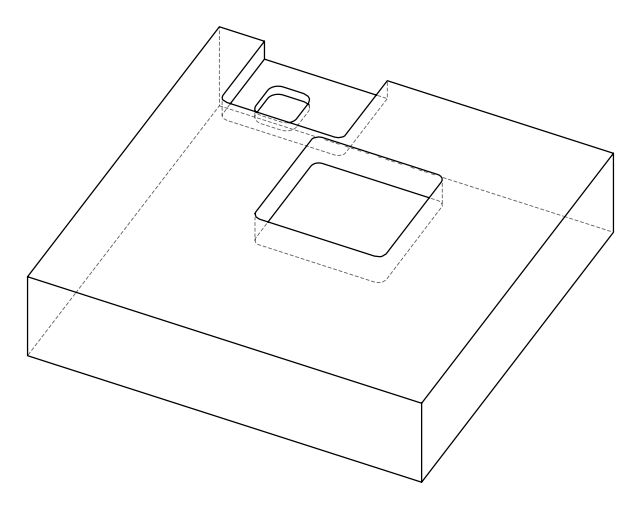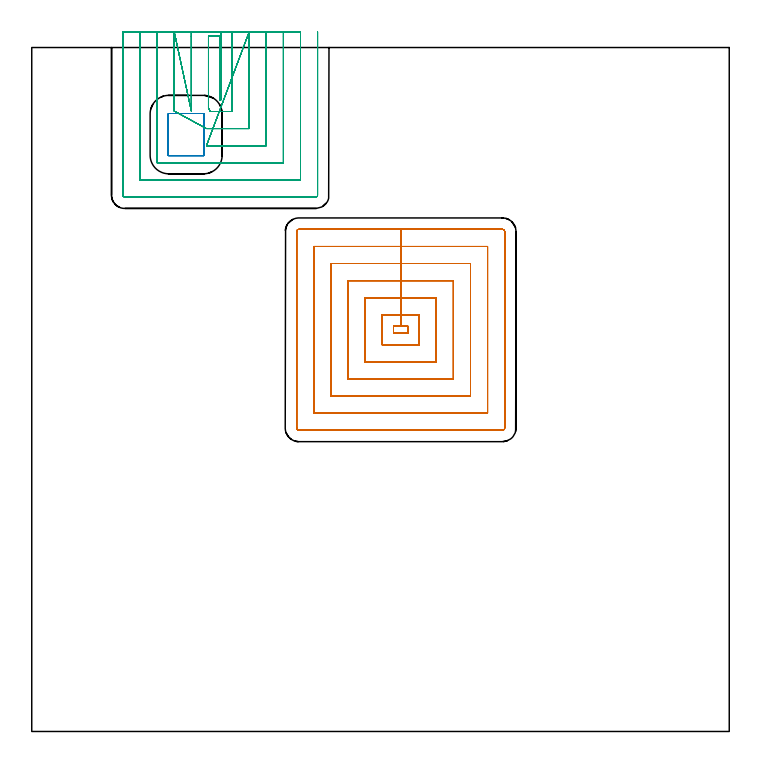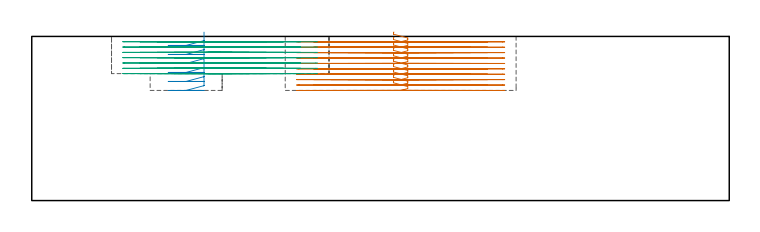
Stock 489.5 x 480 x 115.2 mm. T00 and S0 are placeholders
(PLAN: 3 operations, 2 tool changes, 78.9 min)
(1 MILL_RECTANGULAR_POCKET | POCKET_RECTANGULAR_STRAIGHT | NXT0201_012 | Follow Part, ap 4, ae 75% | 43.12 min | 961038 mm3)
(2 MILL_RECTANGULAR_POCKET_1 | POCKET_RECTANGULAR_STRAIGHT_1 | UGT0201_109 | Follow Part, ap 6.35, ae 75% | 2.2 min | 99772 mm3)
(3 MILL_SLOT | SLOT_PARTIAL_RECTANGULAR | NXT0201_012 | Follow Part, ap 4, ae 75% | 33.56 min | 380069 mm3)
(TOOL NXT0201_012 | ENDMILL 16mm [2P460-1600-NA 1630] | D16 FL38 Z6)
(TOOL UGT0201_109 | End Mill 25.4 mm | D25.4 FL25 Z2)
(OP 1 MILL_RECTANGULAR_POCKET)
G17 G21 G94 G90
T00 M6
G54
G17 G0 G90 X254.241 Y284.4 S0 M3
G43 Z125.2 H1
Z118.2
G94 G1 X253.9 Z118.109 F250.
Y279.4 Z116.769
X263.9 Z114.089
Y284.4 Z112.75
X258.9 Z111.41
X253.9 F500.
Y279.4
X263.9
Y284.4
X258.9
Y292.4
X245.9
Y271.4
X271.9
Y292.4
X258.9
Y304.4
X233.9
Y259.4
X283.9
Y304.4
X258.9
Y316.4
X221.9
Y247.4
X295.9
Y316.4
X258.9
Y328.4
X209.9
Y235.4
X307.9
Y328.4
X258.9
Y340.4
X197.9
Y223.4
X319.9
Y340.4
X258.9
Y352.4
X187.5
G3 X185.9 Y350.8 R1.6
G1 Y213.
G3 X187.5 Y211.4 R1.6
G1 X330.3
G3 X331.9 Y213. R1.6
G1 Y350.8
G3 X330.3 Y352.4 R1.6
G1 X258.9
X257.9
G0 X254.241 Y284.4 Z114.41
G1 X253.9 Z114.319 F250.
Y279.4 Z112.979
X263.9 Z110.299
Y284.4 Z108.96
X258.9 Z107.62
X253.9 F500.
Y279.4
X263.9
Y284.4
X258.9
Y292.4
X245.9
Y271.4
X271.9
Y292.4
X258.9
Y304.4
X233.9
Y259.4
X283.9
Y304.4
X258.9
Y316.4
X221.9
Y247.4
X295.9
Y316.4
X258.9
Y328.4
X209.9
Y235.4
X307.9
Y328.4
X258.9
Y340.4
X197.9
Y223.4
X319.9
Y340.4
X258.9
Y352.4
X187.5
G3 X185.9 Y350.8 R1.6
G1 Y213.
G3 X187.5 Y211.4 R1.6
G1 X330.3
G3 X331.9 Y213. R1.6
G1 Y350.8
G3 X330.3 Y352.4 R1.6
G1 X258.9
X257.9
G0 X254.241 Y284.4 Z110.62
G1 X253.9 Z110.529 F250.
Y279.4 Z109.189
X263.9 Z106.509
Y284.4 Z105.17
X258.9 Z103.83
X253.9 F500.
Y279.4
X263.9
Y284.4
X258.9
Y292.4
X245.9
Y271.4
X271.9
Y292.4
X258.9
Y304.4
X233.9
Y259.4
X283.9
Y304.4
X258.9
Y316.4
X221.9
Y247.4
X295.9
Y316.4
X258.9
Y328.4
X209.9
Y235.4
X307.9
Y328.4
X258.9
Y340.4
X197.9
Y223.4
X319.9
Y340.4
X258.9
Y352.4
X187.5
G3 X185.9 Y350.8 R1.6
G1 Y213.
G3 X187.5 Y211.4 R1.6
G1 X330.3
G3 X331.9 Y213. R1.6
G1 Y350.8
G3 X330.3 Y352.4 R1.6
G1 X258.9
X257.9
G0 X254.241 Y284.4 Z106.83
G1 X253.9 Z106.739 F250.
Y279.4 Z105.399
X263.9 Z102.719
Y284.4 Z101.38
X258.9 Z100.04
X253.9 F500.
Y279.4
X263.9
Y284.4
X258.9
Y292.4
X245.9
Y271.4
X271.9
Y292.4
X258.9
Y304.4
X233.9
Y259.4
X283.9
Y304.4
X258.9
Y316.4
X221.9
Y247.4
X295.9
Y316.4
X258.9
Y328.4
X209.9
Y235.4
X307.9
Y328.4
X258.9
Y340.4
X197.9
Y223.4
X319.9
Y340.4
X258.9
Y352.4
X187.5
G3 X185.9 Y350.8 R1.6
G1 Y213.
G3 X187.5 Y211.4 R1.6
G1 X330.3
G3 X331.9 Y213. R1.6
G1 Y350.8
G3 X330.3 Y352.4 R1.6
G1 X258.9
X257.9
G0 X254.241 Y284.4 Z103.04
G1 X253.9 Z102.949 F250.
Y279.4 Z101.609
X263.9 Z98.929
Y284.4 Z97.59
X258.9 Z96.25
X253.9 F500.
Y279.4
X263.9
Y284.4
X258.9
Y292.4
X245.9
Y271.4
X271.9
Y292.4
X258.9
Y304.4
X233.9
Y259.4
X283.9
Y304.4
X258.9
Y316.4
X221.9
Y247.4
X295.9
Y316.4
X258.9
Y328.4
X209.9
Y235.4
X307.9
Y328.4
X258.9
Y340.4
X197.9
Y223.4
X319.9
Y340.4
X258.9
Y352.4
X187.5
G3 X185.9 Y350.8 R1.6
G1 Y213.
G3 X187.5 Y211.4 R1.6
G1 X330.3
G3 X331.9 Y213. R1.6
G1 Y350.8
G3 X330.3 Y352.4 R1.6
G1 X258.9
X257.9
G0 X254.241 Y284.4 Z99.25
G1 X253.9 Z99.159 F250.
Y279.4 Z97.819
X263.9 Z95.139
Y284.4 Z93.8
X258.9 Z92.46
X253.9 F500.
Y279.4
X263.9
Y284.4
X258.9
Y292.4
X245.9
Y271.4
X271.9
Y292.4
X258.9
Y304.4
X233.9
Y259.4
X283.9
Y304.4
X258.9
Y316.4
X221.9
Y247.4
X295.9
Y316.4
X258.9
Y328.4
X209.9
Y235.4
X307.9
Y328.4
X258.9
Y340.4
X197.9
Y223.4
X319.9
Y340.4
X258.9
Y352.4
X187.5
G3 X185.9 Y350.8 R1.6
G1 Y213.
G3 X187.5 Y211.4 R1.6
G1 X330.3
G3 X331.9 Y213. R1.6
G1 Y350.8
G3 X330.3 Y352.4 R1.6
G1 X258.9
X257.9
G0 X254.241 Y284.4 Z95.46
G1 X253.9 Z95.369 F250.
Y279.4 Z94.029
X263.9 Z91.349
Y284.4 Z90.01
X258.9 Z88.67
X253.9 F500.
Y279.4
X263.9
Y284.4
X258.9
Y292.4
X245.9
Y271.4
X271.9
Y292.4
X258.9
Y304.4
X233.9
Y259.4
X283.9
Y304.4
X258.9
Y316.4
X221.9
Y247.4
X295.9
Y316.4
X258.9
Y328.4
X209.9
Y235.4
X307.9
Y328.4
X258.9
Y340.4
X197.9
Y223.4
X319.9
Y340.4
X258.9
Y352.4
X187.5
G3 X185.9 Y350.8 R1.6
G1 Y213.
G3 X187.5 Y211.4 R1.6
G1 X330.3
G3 X331.9 Y213. R1.6
G1 Y350.8
G3 X330.3 Y352.4 R1.6
G1 X258.9
X257.9
G0 X254.241 Y284.4 Z91.67
G1 X253.9 Z91.579 F250.
Y279.4 Z90.239
X263.9 Z87.559
Y284.4 Z86.22
X258.9 Z84.88
X253.9 F500.
Y279.4
X263.9
Y284.4
X258.9
Y292.4
X245.9
Y271.4
X271.9
Y292.4
X258.9
Y304.4
X233.9
Y259.4
X283.9
Y304.4
X258.9
Y316.4
X221.9
Y247.4
X295.9
Y316.4
X258.9
Y328.4
X209.9
Y235.4
X307.9
Y328.4
X258.9
Y340.4
X197.9
Y223.4
X319.9
Y340.4
X258.9
Y352.4
X187.5
G3 X185.9 Y350.8 R1.6
G1 Y213.
G3 X187.5 Y211.4 R1.6
G1 X330.3
G3 X331.9 Y213. R1.6
G1 Y350.8
G3 X330.3 Y352.4 R1.6
G1 X258.9
X257.9
G0 X254.241 Y284.4 Z87.88
G1 X253.9 Z87.789 F250.
Y279.4 Z86.449
X263.9 Z83.769
Y284.4 Z82.43
X258.9 Z81.09
X253.9 F500.
Y279.4
X263.9
Y284.4
X258.9
Y292.4
X245.9
Y271.4
X271.9
Y292.4
X258.9
Y304.4
X233.9
Y259.4
X283.9
Y304.4
X258.9
Y316.4
X221.9
Y247.4
X295.9
Y316.4
X258.9
Y328.4
X209.9
Y235.4
X307.9
Y328.4
X258.9
Y340.4
X197.9
Y223.4
X319.9
Y340.4
X258.9
Y352.4
X187.5
G3 X185.9 Y350.8 R1.6
G1 Y213.
G3 X187.5 Y211.4 R1.6
G1 X330.3
G3 X331.9 Y213. R1.6
G1 Y350.8
G3 X330.3 Y352.4 R1.6
G1 X258.9
X257.9
G0 X254.241 Y284.4 Z84.09
G1 X253.9 Z83.999 F250.
Y279.4 Z82.659
X263.9 Z79.979
Y284.4 Z78.64
X258.9 Z77.3
X253.9 F500.
Y279.4
X263.9
Y284.4
X258.9
Y292.4
X245.9
Y271.4
X271.9
Y292.4
X258.9
Y304.4
X233.9
Y259.4
X283.9
Y304.4
X258.9
Y316.4
X221.9
Y247.4
X295.9
Y316.4
X258.9
Y328.4
X209.9
Y235.4
X307.9
Y328.4
X258.9
Y340.4
X197.9
Y223.4
X319.9
Y340.4
X258.9
Y352.4
X187.5
G3 X185.9 Y350.8 R1.6
G1 Y213.
G3 X187.5 Y211.4 R1.6
G1 X330.3
G3 X331.9 Y213. R1.6
G1 Y350.8
G3 X330.3 Y352.4 R1.6
G1 X258.9
X257.9
G0 Z125.2
M5
M2
(OP 2 MILL_RECTANGULAR_POCKET_1)
G17 G21 G94 G90
T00 M6
G54
G17 G0 G90 X120.9 Y411.356 S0 M3
G43 Z125.2 H0
Z118.2
G94 G1 Y433.4 Z112.293 F250.
Y433.455 Z112.278
X120.854 Y433.568 Z112.246
X120.768 Y433.654 Z112.213
X120.655 Y433.7 Z112.18
X120.6 Z112.166
X108.35 Z108.883
X96.1 F500.
G3 X95.8 Y433.4 R0.3
G1 Y404.4
G3 X96.1 Y404.1 R0.3
G1 X120.6
G3 X120.9 Y404.4 R0.3
G1 Y433.4
G3 X120.6 Y433.7 R0.3
G1 X108.35
X107.35
G0 X120.9 Y411.356 Z111.883
G1 Y433.4 Z105.977 F250.
Y433.455 Z105.962
X120.854 Y433.568 Z105.929
X120.768 Y433.654 Z105.896
X120.655 Y433.7 Z105.864
X120.6 Z105.849
X108.35 Z102.567
X96.1 F500.
G3 X95.8 Y433.4 R0.3
G1 Y404.4
G3 X96.1 Y404.1 R0.3
G1 X120.6
G3 X120.9 Y404.4 R0.3
G1 Y433.4
G3 X120.6 Y433.7 R0.3
G1 X108.35
X107.35
G0 X120.9 Y411.356 Z105.567
G1 Y433.4 Z99.66 F250.
Y433.455 Z99.645
X120.854 Y433.568 Z99.612
X120.768 Y433.654 Z99.58
X120.655 Y433.7 Z99.547
X120.6 Z99.532
X108.35 Z96.25
X96.1 F500.
G3 X95.8 Y433.4 R0.3
G1 Y404.4
G3 X96.1 Y404.1 R0.3
G1 X120.6
G3 X120.9 Y404.4 R0.3
G1 Y433.4
G3 X120.6 Y433.7 R0.3
G1 X108.35
X107.35
G0 X120.9 Y411.356 Z99.25
G1 Y433.4 Z93.343 F250.
Y433.455 Z93.328
X120.854 Y433.568 Z93.296
X120.768 Y433.654 Z93.263
X120.655 Y433.7 Z93.23
X120.6 Z93.216
X108.35 Z89.933
X96.1 F500.
G3 X95.8 Y433.4 R0.3
G1 Y404.4
G3 X96.1 Y404.1 R0.3
G1 X120.6
G3 X120.9 Y404.4 R0.3
G1 Y433.4
G3 X120.6 Y433.7 R0.3
G1 X108.35
X107.35
G0 X120.9 Y411.356 Z92.933
G1 Y433.4 Z87.027 F250.
Y433.455 Z87.012
X120.854 Y433.568 Z86.979
X120.768 Y433.654 Z86.946
X120.655 Y433.7 Z86.914
X120.6 Z86.899
X108.35 Z83.617
X96.1 F500.
G3 X95.8 Y433.4 R0.3
G1 Y404.4
G3 X96.1 Y404.1 R0.3
G1 X120.6
G3 X120.9 Y404.4 R0.3
G1 Y433.4
G3 X120.6 Y433.7 R0.3
G1 X108.35
X107.35
G0 X120.9 Y411.356 Z86.617
G1 Y433.4 Z80.71 F250.
Y433.455 Z80.695
X120.854 Y433.568 Z80.662
X120.768 Y433.654 Z80.63
X120.655 Y433.7 Z80.597
X120.6 Z80.582
X108.35 Z77.3
X96.1 F500.
G3 X95.8 Y433.4 R0.3
G1 Y404.4
G3 X96.1 Y404.1 R0.3
G1 X120.6
G3 X120.9 Y404.4 R0.3
G1 Y433.4
G3 X120.6 Y433.7 R0.3
G1 X108.35
X107.35
G0 Z125.2
M5
M2
(OP 3 MILL_SLOT)
G17 G21 G94 G90
T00 M6
G54
G17 G0 G90 X132.6 Y491. S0 M3
G43 Z125.2 H1
Z111.471
G94 G1 Y488. F250.
Y443.1 F500.
X132.
Y488.
X124.
Y437.075
G2 X124.318 Y436.765 R5.285
X125.297 Y435.1 R5.31
G1 X132.6
X140.6
Y488.
Y491. F250.
X112.
Y488.
Y438.4 F500.
Y435.4 F250.
X100. Y491. F500.
Y488. F250.
Y438.4 F500.
Y435.4 F250.
X122.6 Y423.1 F500.
X125.6 F250.
X152.6 F500.
Y488.
Y491. F250.
X122.6 Y411.1 F500.
X125.6 F250.
X164.6 F500.
Y488.
Y491. F250.
X88.
Y488.
Y399.1 F500.
X176.6
Y488.
Y491. F250.
X76.
Y488.
Y387.1 F500.
X188.6
Y488.
Y491. F250.
X64.
Y488.
Y376.3 F500.
G3 X65.2 Y375.1 R1.2
G1 X199.4
G3 X200.6 Y376.3 R1.2
G1 Y488.
Y491. F250.
G0 X132.6 Z107.743
G1 Y488.
Y443.1 F500.
X132.
Y488.
X124.
Y437.075
G2 X124.318 Y436.765 R5.285
X125.297 Y435.1 R5.311
G1 X132.6
X140.6
Y488.
Y491. F250.
X112.
Y488.
Y438.4 F500.
Y435.4 F250.
X100. Y491. F500.
Y488. F250.
Y438.4 F500.
Y435.4 F250.
X122.6 Y423.1 F500.
X125.6 F250.
X152.6 F500.
Y488.
Y491. F250.
X122.6 Y411.1 F500.
X125.6 F250.
X164.6 F500.
Y488.
Y491. F250.
X88.
Y488.
Y399.1 F500.
X176.6
Y488.
Y491. F250.
X76.
Y488.
Y387.1 F500.
X188.6
Y488.
Y491. F250.
X64.
Y488.
Y376.3 F500.
G3 X65.2 Y375.1 R1.2
G1 X199.4
G3 X200.6 Y376.3 R1.2
G1 Y488.
Y491. F250.
G0 X132.6 Z104.014
G1 Y488.
Y443.1 F500.
X132.
Y488.
X124.
Y437.075
G2 X124.318 Y436.765 R5.285
X125.296 Y435.1 R5.311
G1 X132.6
X140.6
Y488.
Y491. F250.
X112.
Y488.
Y438.4 F500.
Y435.4 F250.
X100. Y491. F500.
Y488. F250.
Y438.4 F500.
Y435.4 F250.
X122.6 Y423.1 F500.
X125.6 F250.
X152.6 F500.
Y488.
Y491. F250.
X122.6 Y411.1 F500.
X125.6 F250.
X164.6 F500.
Y488.
Y491. F250.
X88.
Y488.
Y399.1 F500.
X176.6
Y488.
Y491. F250.
X76.
Y488.
Y387.1 F500.
X188.6
Y488.
Y491. F250.
X64.
Y488.
Y376.3 F500.
G3 X65.2 Y375.1 R1.2
G1 X199.4
G3 X200.6 Y376.3 R1.2
G1 Y488.
Y491. F250.
G0 X132.6 Z100.286
G1 Y488.
Y443.1 F500.
X132.
Y488.
X124.
Y437.075
G2 X124.318 Y436.765 R5.285
X125.296 Y435.1 R5.311
G1 X132.6
X140.6
Y488.
Y491. F250.
X112.
Y488.
Y438.4 F500.
Y435.4 F250.
X100. Y491. F500.
Y488. F250.
Y438.4 F500.
Y435.4 F250.
X122.6 Y423.1 F500.
X125.6 F250.
X152.6 F500.
Y488.
Y491. F250.
X122.6 Y411.1 F500.
X125.6 F250.
X164.6 F500.
Y488.
Y491. F250.
X88.
Y488.
Y399.1 F500.
X176.6
Y488.
Y491. F250.
X76.
Y488.
Y387.1 F500.
X188.6
Y488.
Y491. F250.
X64.
Y488.
Y376.3 F500.
G3 X65.2 Y375.1 R1.2
G1 X199.4
G3 X200.6 Y376.3 R1.2
G1 Y488.
Y491. F250.
G0 X132.6 Z96.557
G1 Y488.
Y443.1 F500.
X132.
Y488.
X124.
Y437.075
G2 X124.318 Y436.765 R5.285
X125.297 Y435.1 R5.31
G1 X132.6
X140.6
Y488.
Y491. F250.
X112.
Y488.
Y438.4 F500.
Y435.4 F250.
X100. Y491. F500.
Y488. F250.
Y438.4 F500.
Y435.4 F250.
X122.6 Y423.1 F500.
X125.6 F250.
X152.6 F500.
Y488.
Y491. F250.
X122.6 Y411.1 F500.
X125.6 F250.
X164.6 F500.
Y488.
Y491. F250.
X88.
Y488.
Y399.1 F500.
X176.6
Y488.
Y491. F250.
X76.
Y488.
Y387.1 F500.
X188.6
Y488.
Y491. F250.
X64.
Y488.
Y376.3 F500.
G3 X65.2 Y375.1 R1.2
G1 X199.4
G3 X200.6 Y376.3 R1.2
G1 Y488.
Y491. F250.
G0 X132.6 Z92.829
G1 Y488.
Y443.1 F500.
X132.
Y488.
X124.
Y437.074
G2 X124.317 Y436.766 R5.29
X125.296 Y435.1 R5.313
G1 X132.6
X140.6
Y488.
Y491. F250.
X112.
Y488.
Y438.4 F500.
Y435.4 F250.
X100. Y491. F500.
Y488. F250.
Y438.4 F500.
Y435.4 F250.
X122.6 Y423.1 F500.
X125.6 F250.
X152.6 F500.
Y488.
Y491. F250.
X122.6 Y411.1 F500.
X125.6 F250.
X164.6 F500.
Y488.
Y491. F250.
X88.
Y488.
Y399.1 F500.
X176.6
Y488.
Y491. F250.
X76.
Y488.
Y387.1 F500.
X188.6
Y488.
Y491. F250.
X64.
Y488.
Y376.3 F500.
G3 X65.2 Y375.1 R1.2
G1 X199.4
G3 X200.6 Y376.3 R1.2
G1 Y488.
Y491. F250.
G0 X132.6 Z89.1
G1 Y488.
Y443.1 F500.
X132.
Y488.
X124.
Y437.074
G2 X124.279 Y436.805 R5.302
G1 X124.317 Y436.766
X124.422 Y436.641
G2 X125.296 Y435.1 R5.323
G1 X132.6
X140.6
Y488.
Y491. F250.
X112.
Y488.
Y438.4 F500.
Y435.4 F250.
X100. Y491. F500.
Y488. F250.
Y438.4 F500.
Y435.4 F250.
X122.6 Y423.1 F500.
X125.6 F250.
X152.6 F500.
Y488.
Y491. F250.
X122.6 Y411.1 F500.
X125.6 F250.
X164.6 F500.
Y488.
Y491. F250.
X88.
Y488.
Y399.1 F500.
X176.6
Y488.
Y491. F250.
X76.
Y488.
Y387.1 F500.
X188.6
Y488.
Y491. F250.
X64.
Y488.
Y376.3 F500.
G3 X65.2 Y375.1 R1.2
G1 X199.4
G3 X200.6 Y376.3 R1.2
G1 Y488.
Y491. F250.
G0 Z125.2
M5
M2
